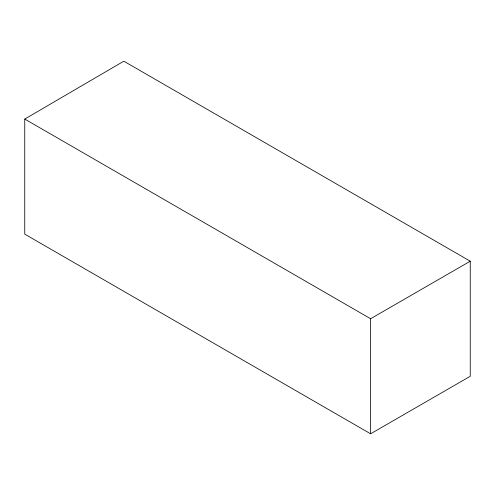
<?xml version="1.0" encoding="UTF-8"?>
<svg xmlns="http://www.w3.org/2000/svg" width="495" height="495" viewBox="0 0 495 495"><rect width="100%" height="100%" fill="white"/><g stroke="black" fill="none" stroke-linecap="round" stroke-linejoin="round"><path stroke-width="0.74" d="M24.75 119.066L123.818 61.194L470.25 261.205L470.25 376.274L370.6 433.806L24.75 234.135L24.75 119.066L370.6 318.737L470.25 261.205M370.6 318.737L370.6 433.806"/></g></svg>
